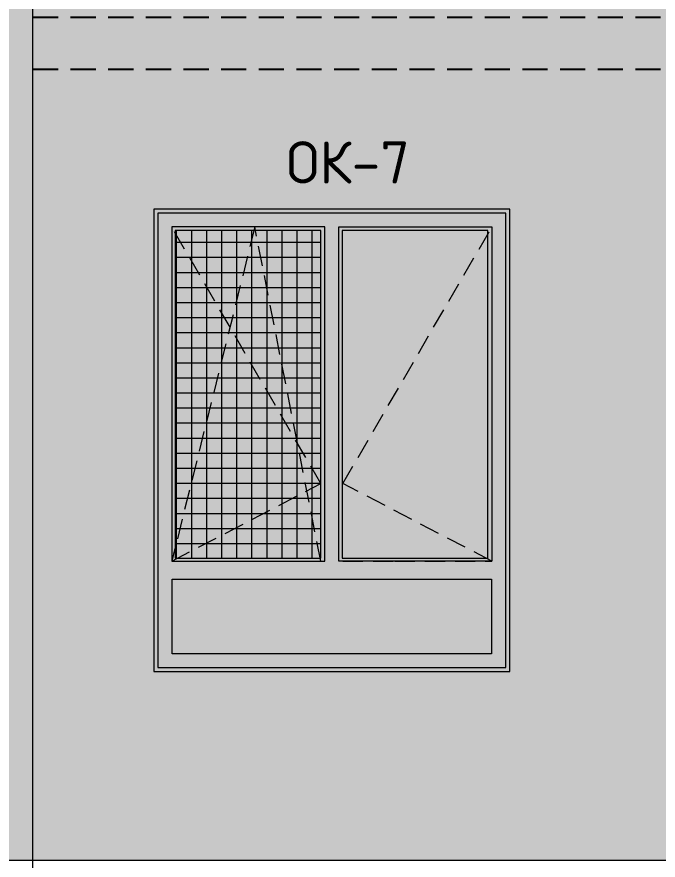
# Model space of a CAD drawing. Header units: millimetres. Extents: x -136099598 to 9192475, y 0 to 779331.
# Drawn here: x 57359 to 60551, y 288554 to 292753 of the extents above; entities that cross this region are included whole.
import ezdxf
from ezdxf import colors
from ezdxf.entities.mleader import LeaderData, LeaderLine
from ezdxf.math import Vec2, Vec3

# ---------------------------------------------------------------- set-up
doc = ezdxf.new("R2010")
doc.units = ezdxf.units.MM
doc.header["$MEASUREMENT"] = 0
doc.linetypes.add('01_base$0$DASHED2', pattern=[0.375, 0.25, -0.125])
doc.linetypes.add('ADSK_Штриховая_ш2 п1', pattern=[3, 2, -1])
doc.layers.get('0').update_dxf_attribs({"color": 250, "lineweight": 9})
doc.layers.get('Defpoints').update_dxf_attribs({"color": 8})
for name, color, linetype, lineweight, true_color in [('!_Окно_00_Штрих_Стекло', 7, 'Continuous', 0, 0x737373), ('RAL 7016', 7, 'Continuous', 0, 0x383e42), ('RAL 90 10', 7, 'Continuous', 0, 0xf1ece1)]:
    doc.layers.add(name, color=color, linetype=linetype, lineweight=lineweight, true_color=true_color)
for name, color, linetype in [('PDF _0', 7, 'Continuous'), ('PDF _PDF _0', 7, 'Continuous'), ('PDF _Текст', 7, 'Continuous')]:
    doc.layers.add(name, color=color, linetype=linetype)
doc.layers.add('АР-Выноски', color=5, linetype='Continuous', lineweight=5)
doc.styles.add('ICOCPEUR', font='isocpeur.ttf')
doc.styles.add('PDF ISOCPEUR', font='isocpeur.ttf')

# ---------------------------------------------------------------- blocks, each defined once
blk = doc.blocks.new('A$C66574624')
at = {"layer": '!_Окно_00_Штрих_Стекло'}
h = blk.add_hatch(color=256, dxfattribs=at)
h.dxf.hatch_style = 1
h.set_gradient(color1=(70, 92, 124), color2=(219, 225, 235), name='CURVED')
h.paths.add_polyline_path([(424, 1625.9), (1149.8, 1626.1), (1149.8, -5.3), (424, -6.3)])
h.paths.add_polyline_path([(1981.6, 1626.1), (1255.8, 1626.1), (1255.8, -6.3), (1981.6, -5.3)])
h.paths.add_polyline_path([(409, -110.3), (2000.7, -110.3), (2000.3, -481.7), (409, -481.7)])
at = {"layer": 'PDF _PDF _0', "lineweight": 0, "true_color": 0x636466}
h = blk.add_hatch(dxfattribs=at)
h.set_pattern_fill('ANSI37', color=251, scale=600, angle=135)
h.set_pattern_definition([(180, (404, -569.7), (-7e-15, -75), []), (270, (404, -569.7), (75, -1e-14), [])])
h.paths.add_polyline_path([(1149.8, -5.3), (1149.8, 1627.1), (424, 1626.1), (424, -6.3)])
at = {"layer": 'RAL 7016'}
h = blk.add_hatch(color=256, dxfattribs=at)
h.dxf.hatch_style = 1
h.paths.add_polyline_path([(2090.5, 1731.1), (319, 1731.1), (319, -569.7), (2090.5, -569.7)])
h.paths.add_polyline_path([(1255.8, 1626.1), (1981.6, 1626.1), (1981.6, -5.3), (1255.8, -6.3)], flags=16)
h.paths.add_polyline_path([(1149.8, 1626.1), (1149.8, -5.3), (424, -6.3), (424, 1626.2)], flags=16)
h.paths.add_polyline_path([(2000.5, -110.3), (2000.5, -481.7), (409, -481.7), (409, -110.3)], flags=16)
at = {"layer": 'PDF _0', "linetype": 'ADSK_Штриховая_ш2 п1', "lineweight": 0, "ltscale": 50}
for points in [[(1149.8, -21.3), (821.3, 1643.1), (407.9, -21.3), (1149.8, 365.3), (407.9, 1643.1)], [(1259.7, -21.3), (1518.2, -21.3), (2001.6, -21.3), (1259.7, 365.3), (2001.6, 1643.1)]]:
    blk.add_lwpolyline(points, dxfattribs=at)
at = {"layer": 'PDF _PDF _0', "lineweight": 0}
for points in [[(319, -569.7), (2090.5, -569.7), (2090.5, 1731.1), (319, 1731.1)], [(339, -549.7), (2070.5, -549.7), (2070.5, 1711.1), (339, 1711.1)], [(407.9, -21.3), (1169.8, -21.3), (1169.8, 1643.1), (407.9, 1643.1)], [(2001.6, -21.3), (1239.7, -21.3), (1239.7, 1643.1), (2001.6, 1643.1)], [(424, -6.3), (1149.8, -5.3), (1149.8, 1626.1), (424, 1626.1)], [(1255.8, -6.3), (1981.6, -5.3), (1981.6, 1626.1), (1255.8, 1626.1)], [(2000.5, -481.7), (409, -481.7), (409, -110.3), (2000.5, -110.3)]]:
    blk.add_lwpolyline(points, close=True, dxfattribs=at)
at = {"layer": 'PDF _Текст', "lineweight": 0, "insert": (978, 1859.3), "char_height": 209.99, "attachment_point": 7, "style": 'PDF ISOCPEUR'}
blk.add_mtext('ОК-7', dxfattribs=at)
blk = doc.blocks.new('A$C698acd43')
at = {"color": 18, "ltscale": 150, "true_color": 0x000000}
blk.add_blockref('A$C66574624', (-1204.8, 569.7), dxfattribs=at)

msp = doc.modelspace()

# ---------------------------------------------------------------- hatches: boundary and pattern name
at = {"layer": 'RAL 90 10', "ltscale": 100, "transparency": 33554687}
h = msp.add_hatch(color=256, dxfattribs=at)
h.dxf.hatch_style = 1
h.paths.add_polyline_path([(57438.5, 302392), (54504.1, 302392), (54504.1, 302491.9), (54508.5, 302491.9), (54508.5, 288553.6), (57438.5, 288553.6)])
h = msp.add_hatch(color=256, dxfattribs=at)
h.dxf.hatch_style = 1
h.paths.add_polyline_path([(60618.7, 302392), (57438.6, 302392), (57438.5, 288553.6), (60618.9, 288553.6)])

# ---------------------------------------------------------------- linework, layer by layer
at = {"ltscale": 150}
for p, q in [((57438.5, 287117.8), (57438.5, 302491.9, -0.4)), ((54508.5, 288553.6), (60618.8, 288553.6, -0.1))]:
    msp.add_line(p, q, dxfattribs=at)
at = {"layer": 'Defpoints', "color": 2, "linetype": '01_base$0$DASHED2', "ltscale": 500}
for p, q in [((57438.5, 292752, 0), (73083.5, 292752, 0)), ((57438.5, 292492, 0), (73083.5, 292492, 0))]:
    msp.add_line(p, q, dxfattribs=at)

# ---------------------------------------------------------------- block references
at = {"color": 18, "ltscale": 150, "true_color": 0x000000}
msp.add_blockref('A$C698acd43', (58926.8, 289493.6), dxfattribs=at)

# ---------------------------------------------------------------- leaders
at = {"layer": 'АР-Выноски'}
ml = msp.add_multileader_mtext('Standard', dxfattribs=at)
ml.set_content('\\A1;Плинтус из керамогранитной плитки 150h мм. "Керама Марацци DD640620R Про Фьюче антрацит", {\\A0; RAL 0002500}.', color=256, style='ICOCPEUR')
ml.set_leader_properties()
ml.build(insert=Vec2(0, 0))
ml.multileader.update_dxf_attribs({"text_left_attachment_type": 6, "text_right_attachment_type": 6, "dogleg_length": 100, "arrow_head_size": 250})
ctx = ml.context
ctx.base_point, ctx.char_height, ctx.arrow_head_size, ctx.landing_gap_size, ctx.plane_origin = Vec3(56855.5, 284497.8), 250, 250, 25, Vec3(39202.7, 286372.1)
ctx.left_attachment, ctx.right_attachment = 6, 6
notes = []
notes.append((ctx, [(1, (1, 1, 0), (56755.5, 284497.8), (1, 0), 100, [(0, [(53679.9, 288703.2)], 0, [])])]))
ctx.mtext.insert, ctx.mtext.width, ctx.mtext.flow_direction = Vec3(56880.5, 284822.8), 7172.782, 5
for ctx, leaders in notes:
    for number, flags, end, landing, length, lines in leaders:
        leader = LeaderData()
        leader.index, (leader.has_last_leader_line, leader.has_dogleg_vector, leader.attachment_direction) = number, flags
        leader.last_leader_point, leader.dogleg_vector, leader.dogleg_length = Vec3(end), Vec3(landing), length
        for number, points, colour, breaks in lines:
            line = LeaderLine()
            line.index, line.vertices, line.color, line.breaks = number, Vec3.list(points), colors.encode_raw_color(colour), breaks
            leader.lines.append(line)
        ctx.leaders.append(leader)

doc.saveas('drawing.dxf')
